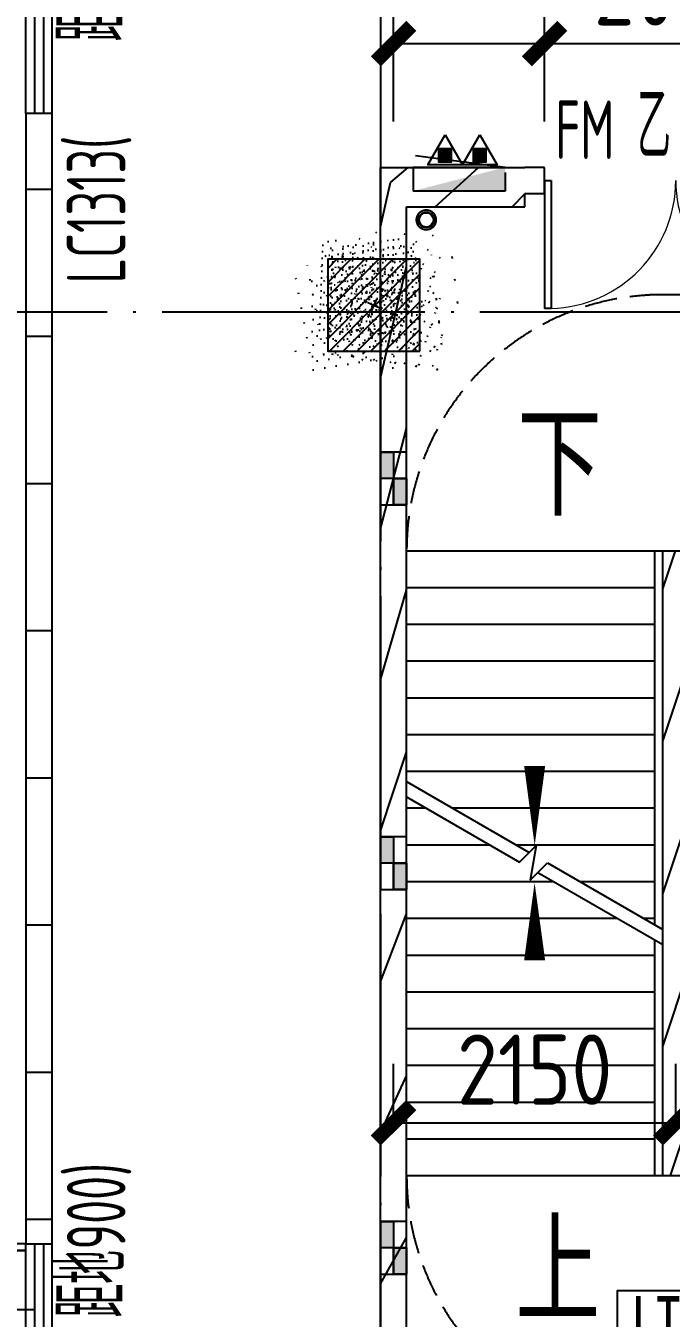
# Model space of a CAD drawing. Header units: inches. Extents: x 0 to 1813292486, y 0 to 3473589894.
# Drawn here: x 600419986 to 600424900, y 3473244952 to 3473254796 of the extents above; entities that cross this region are included whole.
import ezdxf
from ezdxf.enums import TextEntityAlignment as Align
from ezdxf.xclip import XClip

# ---------------------------------------------------------------- set-up
doc = ezdxf.new("R2010")
doc.units = ezdxf.units.IN
doc.header["$LTSCALE"] = 1000
doc.header["$MEASUREMENT"] = 0
doc.header["$XCLIPFRAME"] = 2
doc.linetypes.add('AX-MALL-GIRD-200$0$DOTE', pattern=[2.4200000000000004, 2, -0.2, 0.02, -0.2])
doc.linetypes.add('AX-MALL-WALL-P02-QT$0$DASH', pattern=[0.35, 0.25, -0.1])
for name, color, linetype in [('A-Anno-Note', 241, 'Continuous'), ('AX-MALL-DIM-P02$0$A-Anno-Dims', 3, 'Continuous'), ('AX-MALL-DIM-P02$0$A-Detl-Thin', 131, 'Continuous'), ('AX-MALL-DIM-P02$0$DIM_LEAD', 3, 'Continuous'), ('AX-MALL-GIRD-200$0$A-Grid', 222, 'AX-MALL-GIRD-200$0$DOTE'), ('AX-MALL-P02-200$0$A-Anno-Note', 241, 'Continuous'), ('AX-MALL-WALL-P02$0$A-Anno-Note', 241, 'Continuous'), ('AX-MALL-WALL-P02-QT$0$A-Anno-Dims', 3, 'Continuous'), ('AX-MALL-WALL-P02-QT$0$A-Anno-Note', 241, 'Continuous'), ('AX-MALL-WALL-P02-QT$0$A-Detl-Fine', 152, 'Continuous'), ('AX-MALL-WALL-P02-QT$0$A-Detl-Patt', 8, 'Continuous'), ('AX-MALL-WALL-P02-QT$0$A-Detl-Thin', 131, 'Continuous'), ('AX-MALL-WALL-P02-QT$0$A-Strs', 151, 'Continuous'), ('AX-MALL-WALL-P02-QT$0$A-Wall', 2, 'Continuous'), ('AX-MALL-WALL-P02-QT$0$A-Wall-Patt', 13, 'Continuous'), ('AX-MALL-WALL-P02-QT$0$A-Wind', 4, 'Continuous'), ('AX-MALL-WORD-P02$0$A-Anno-Note', 241, 'Continuous'), ('AX-MALL-WORD-P02$0$A-Wind-Iden', 11, 'Continuous'), ('AX-MALL-ZTKD-P02$0$A-Anno-Note', 241, 'Continuous'), ('PX-MALL-P02-LG$0$P-Exsh', 31, 'Continuous'), ('PX-MALL-P02-LG$0$P-Hydt-Boxx', 221, 'Continuous'), ('PX-MALL-P02-LG$0$P-Hydt-Pipe', 221, 'Continuous'), ('PX-MALL-P02-LG$0$P-Pipe-Risr', 7, 'Continuous'), ('PX-MALL-P02-LG$0$P-Pipe-Risr-Arch', 6, 'Continuous'), ('PX-MALL-P02-LG$0$P-Pipe-Risr-W100', 6, 'Continuous'), ('PX-MALL-P02-LG$0$P-Pipe-Risr-W50', 6, 'Continuous'), ('SX-MALL-LT-TZ-2F(T)$0$SX-S1-TZ-(2F~3F)$0$TZ', 255, 'Continuous'), ('SX-MALL-LT-TZ-2F(T)$0$SX-S1-TZ-（-2F~-1F）$0$S-PATT-SOLD', 251, 'Continuous'), ('SX-MALL-TZ-2F~3F$0$S-DIMS', 81, 'Continuous'), ('SX-MALL-WALL-L-1F~2F$0$S-COLU', 30, 'Continuous'), ('SX-MALL-WALL-L-1F~2F$0$S-PATT-WALL', 83, 'Continuous'), ('SX-MALL-WALL-L-1F~2F$0$单形心', 4, 'Continuous')]:
    doc.layers.add(name, color=color, linetype=linetype)
doc.styles.add('AX-MALL-DIM-P02$0$_TCH_DIM_T3', font='gbenor.shx')
doc.styles.add('AX-MALL-WALL-P02-QT$0$_TCH_DIM', font='gbenor.shx')
doc.styles.add('AX-MALL-WORD-P02$0$_TCH_WINDOW', font='gbenor.shx', dxfattribs={"bigfont": 'gbcbig.shx'})
doc.styles.add('AX-MALL-WORD-P02$0$宋体', font='', dxfattribs={"width": 0.7, "height": 5})
doc.styles.add('PX-MALL-P02-LG$0$jzfz', font='gbenor.shx', dxfattribs={"bigfont": 'gbcbig.shx'})
doc.styles.get('AX-MALL-WORD-P02$0$宋体').set_extended_font_data('SimSun')
doc.dimstyles.new('AX-MALL-DIM-P02$0$_TCH_ARCH&&180', dxfattribs={"dimtxt": 535.5, "dimasz": 270, "dimexe": 450, "dimexo": 450, "dimgap": 137.25, "dimtad": 1, "dimdec": 0, "dimzin": 0, "dimdsep": 46, "dimtxsty": 'AX-MALL-DIM-P02$0$_TCH_DIM_T3', "dimblk": 'AX-MALL-DIM-P02$0$_ArchTick', "dimcen": 0.09, "dimclrt": 7, "dimazin": 2, "dimtfac": 1, "dimtdec": 0, "dimtix": 1, "dimtmove": 2, "dimatfit": 3, "dimfxl": 500, "dimtolj": 1, "dimtzin": 0, "dimarcsym": 0})
pattern_1 = [(45, (0, 359.0227), (-353.55353201463, 353.55353201463), [])]

# ---------------------------------------------------------------- blocks, each defined once
blk = doc.blocks.new('AX-MALL-WORD-P02')
at = {"layer": 'AX-MALL-WORD-P02$0$A-Anno-Note', "color": 3}
blk.add_lwpolyline([(600248898.0374495, 3473156669.24496), (600249893.1935995, 3473156298.520098), (600250067.7400138, 3473156767.064171), (600249072.5838643, 3473157137.789033)], close=True, dxfattribs=at)
at = {"layer": 'AX-MALL-WORD-P02$0$A-Anno-Note', "color": 3, "style": 'AX-MALL-WORD-P02$0$宋体', "width": 0.7}
blk.add_text('LT24', height=396.5189873417721, rotation=339.5681615271141, dxfattribs=at).set_placement((600249020.3256471, 3473156692.486404))
at = {"layer": 'AX-MALL-WORD-P02$0$A-Wind-Iden', "style": 'AX-MALL-WORD-P02$0$_TCH_WINDOW', "width": 0.7}
for s, height, rotation, p in [('距地', 506.3829787234042, 69.56816125516764, (600248886.6698848, 3473167365.921729)), ('LC1313(', 446.25, 69.56816125516764, (600248242.7681551, 3473165637.462643)), ('FM', 446.25, 339.5681612585309, (600251640.0611105, 3473165381.971509)), ('乙', 506.3829787234042, 339.5681612585309, (600252225.50693, 3473165163.875762)), ('900)', 446.25, 69.56816125516764, (600245673.2279109, 3473158739.911363)), ('距地', 506.3829787234042, 69.56816125516764, (600245493.0737268, 3473158256.314065))]:
    blk.add_text(s, height=height, rotation=rotation, dxfattribs=at).set_placement(p)
blk = doc.blocks.new('AX-MALL-GIRD-200')
at = {"layer": 'AX-MALL-GIRD-200$0$A-Grid'}
for p, q in [((600267815.3798003, 3473212616.376537), (600229085.8408508, 3473108652.649456)), ((600232554.5538701, 3473171250.033786), (600590450.5579685, 3473037923.270504))]:
    blk.add_line(p, q, dxfattribs=at)
blk = doc.blocks.new('SX-MALL-WALL-L-1F~2F$0$BANWANG_XINGXIN')
at = {"color": 0}
for points in [[(0.7071067811865476, 0.7071067811865475), (-0.7071067811865477, -0.7071067811865475)], [(-0.7071067811865475, 0.7071067811865476), (0.7071067811865474, -0.7071067811865477)]]:
    blk.add_lwpolyline(points, dxfattribs=at)
blk = doc.blocks.new('SX-MALL-WALL-L-1F~2F')
at = {"layer": 'SX-MALL-WALL-L-1F~2F$0$S-PATT-WALL'}
h = blk.add_hatch(dxfattribs=at)
h.set_pattern_fill('钢筋混凝土', color=256, scale=15, pattern_type=2)
h.set_pattern_definition([(24.56816131876918, (600325680.1677699, 3473114788.446432), (-31.18316060756021, 68.21004687377882), []), (29.56816131876925, (600325680.1677699, 3473114788.446432), (97.53445422577846, -46.37920049590846), [11.25, -123.75]), (334.5681613187692, (600325680.1677699, 3473114788.446432), (19.88439775835759, 112.9961142864107), [9, -99]), (80.01956131876923, (600325688.2956411, 3473114784.581499), (117.4189029535321, 66.61682170576017), [9.5610285, -105.1713168]), (25.75236131876919, (600325690.6405549, 3473114816.559076), (141.3476152674957, -79.15081590010527), [16.87499999999951, -185.624999999996]), (76.20376131876925, (600325702.4195186, 3473114809.963167), (182.3878362713222, 87.98253900728311), [14.3415432, -157.75695]), (330.7523613187692, (600325690.6405549, 3473114816.559076), (182.387767611897, 87.98268144025062), [13.49999999999975, -148.499999999996]), (0.5681613187692669, (600325702.0786809, 3473114804.294522), (62.82047321120105, -87.84980446922418), [11.25, -123.75]), (305.5681613187692, (600325702.0786809, 3473114804.294522), (72.17288940056439, 89.18848105901375), [9, -99]), (51.01956131876926, (600325707.3137156, 3473114796.973702), (134.9933625470349, 1.33857134020591), [9.5610285, -105.1713168]), (17.06816131876921, (600325680.1677699, 3473114788.446432), (19.14085714793764, 46.15589493924091), [0.75, -97.8, 0.75, -100.5, 0.75, -99.375]), (347.0681613187692, (600325680.1677699, 3473114788.446432), (57.63084699394109, 41.66442757030211), [0.75, -57.3, 0.75, -95.55, 0.75, -37.875]), (307.0681613187692, (600325648.8221714, 3473114800.123587), (73.85474001336534, -31.12342331039777), [0.75, -37.5, 0.75, -117, 0.75, -155.25]), (297.0681613187692, (600325634.7658492, 3473114805.359979), (87.2164167648191, -16.46683781742514), [0.75, -48.75, 0.75, -77.69999999999999, 0.75, -110.25])])
h.paths.add_polyline_path([(600250162.486529, 3473164370.421558), (600250406.8515111, 3473165026.383261), (600249750.8898083, 3473165270.748242), (600249506.5248262, 3473164614.78654)])
at = {"layer": 'SX-MALL-WALL-L-1F~2F$0$S-COLU'}
blk.add_lwpolyline([(600250162.486529, 3473164370.421558), (600250406.8515111, 3473165026.383261), (600249750.8898083, 3473165270.748242), (600249506.5248262, 3473164614.78654)], close=True, dxfattribs=at)
at = {"layer": 'SX-MALL-WALL-L-1F~2F$0$单形心', "xscale": 50, "yscale": 50, "zscale": 50}
blk.add_blockref('SX-MALL-WALL-L-1F~2F$0$BANWANG_XINGXIN', (600249956.6881686, 3473164820.5849), dxfattribs=at)
blk = doc.blocks.new('SX-MALL-WALL-L-2F~3F')
ref = blk.add_blockref('SX-MALL-WALL-L-1F~2F', (0, 0))
XClip(ref).set_block_clipping_path([(600349769.7341375, 3473074679.418533), (600357001.7302529, 3473071985.287766), (600356499.8725733, 3473070638.124951), (600359302.5086629, 3473069594.060767), (600362345.1765132, 3473077761.653201), (600381551.4312518, 3473070606.759726), (600391553.7259278, 3473066880.611454), (600387749.827644, 3473056669.608357), (600391632.1759799, 3473055223.319679), (600395635.5522461, 3473065969.791956), (600406982.2408491, 3473061742.817497), (600403058.8006672, 3473051210.921831), (600412723.2437257, 3473047610.6332), (600445093.3740637, 3473134503.466942), (600393055.2444371, 3473153889.197227), (600387463.4997383, 3473138878.984498), (600380158.3525343, 3473141600.366193), (600382830.751978, 3473148774.027779), (600388210.8522022, 3473146769.782572), (600390696.2253517, 3473153441.399696), (600277474.697425, 3473195619.741203), (600273446.9822528, 3473184807.934726), (600257129.111771, 3473190886.82031), (600241575.9633431, 3473149136.690594), (600258197.8999482, 3473142944.531458), (600255239.7303221, 3473135003.762026), (600263182.3271956, 3473132044.911624), (600260741.6763649, 3473125493.34496), (600269350.4970673, 3473122286.306632), (600271511.1407766, 3473128086.235537), (600286270.1853781, 3473122588.058336), (600284109.5416689, 3473116788.129431), (600282580.7823727, 3473112684.400902), (600291840.7574171, 3473109234.788475), (600290827.7957876, 3473106515.642598), (600293360.405141, 3473105572.171298), (600294731.2544166, 3473109252.0137), (600323175.4764534, 3473098655.706329), (600321336.3302773, 3473093718.790065), (600344750.773286, 3473084996.222976), (600341987.4689643, 3473077578.540671), (600344583.6790427, 3473076611.376234), (600346015.5062013, 3473080454.904757), (600351201.5612961, 3473078522.947055)])
blk = doc.blocks.new('SX-MALL-WALL-2F~3F')
blk.add_blockref('SX-MALL-WALL-L-2F~3F', (0, 0))
blk = doc.blocks.new('SX-MALL-LT-TZ-2F(T)$0$SX-S1-TZ-（-2F~-1F）$0$55')
at = {"layer": 'SX-MALL-LT-TZ-2F(T)$0$SX-S1-TZ-（-2F~-1F）$0$S-PATT-SOLD'}
h = blk.add_hatch(color=251, dxfattribs=at)
h.dxf.hatch_style = 1
h.paths.add_polyline_path([(-77686.27864599228, -69171.32194757462), (-77486.27864456177, -69171.3219474554), (-77486.27864456177, -69271.32194751501), (-77686.27864551544, -69271.32194757462)])
h = blk.add_hatch(color=251, dxfattribs=at)
h.dxf.hatch_style = 1
h.paths.add_polyline_path([(-77886.27864646912, -69271.32194751501), (-77686.2786450386, -69271.32194751501), (-77686.27864456177, -69371.3219473958), (-77886.27864551544, -69371.3219473958)])
for p, q in [((-77686.2786450386, -69171.32194757462), (-77686.27864456177, -69371.3219474554)), ((-77886.27864551544, -69271.32194751501), (-77486.27864456177, -69271.32194751501))]:
    blk.add_line(p, q)
for points in [[(-77886.27864408493, -69371.32194751501), (-77486.27864408493, -69371.3219474554), (-77486.27864408493, -69171.3219474554), (-77886.27864456177, -69171.32194757462)], [(-77686.27864599228, -69171.32194757462), (-77486.27864456177, -69171.3219474554), (-77486.27864456177, -69271.32194751501), (-77686.27864551544, -69271.32194757462)], [(-77886.27864646912, -69271.32194751501), (-77686.2786450386, -69271.32194751501), (-77686.27864456177, -69371.3219473958), (-77886.27864551544, -69371.3219473958)]]:
    blk.add_lwpolyline(points, close=True)
blk = doc.blocks.new('SX-MALL-LT-TZ-2F(T)')
at = {"layer": 'SX-MALL-LT-TZ-2F(T)$0$SX-S1-TZ-(2F~3F)$0$TZ', "rotation": 249.5681613253223}
for p in [(600287430.0600424, 3473066550.249521), (600286407.2149519, 3473063804.582234), (600285384.3729523, 3473061058.913965)]:
    blk.add_blockref('SX-MALL-LT-TZ-2F(T)$0$SX-S1-TZ-（-2F~-1F）$0$55', p, dxfattribs=at)
blk = doc.blocks.new('SX-MALL-TZ-2F~3F')
at = {"layer": 'SX-MALL-TZ-2F~3F$0$S-DIMS', "rotation": 1.387142046460944e-06}
blk.add_blockref('SX-MALL-LT-TZ-2F(T)', (84.08594870567322, -14.53440642356873), dxfattribs=at)
blk = doc.blocks.new('AX-MALL-WALL-P02-QT$0$xf')
at = {"layer": 'AX-MALL-WALL-P02-QT$0$A-Detl-Thin'}
h = blk.add_hatch(color=6, dxfattribs=at)
h.dxf.hatch_style = 1
h.paths.add_polyline_path([(97742.53430771828, -73448.92074108124), (97915.73938786983, -73348.92074203491), (97742.53430759907, -73248.92074108124)])
at = {"layer": 'AX-MALL-WALL-P02-QT$0$A-Detl-Thin', "color": 6}
blk.add_lwpolyline([(97742.53430771828, -73448.92074108124), (97915.73938786983, -73348.92074203491), (97742.53430759907, -73248.92074108124), (97742.53430712223, -73448.92074155807)], dxfattribs=at)
blk = doc.blocks.new('AX-MALL-WALL-P02-QT$0$xfcyc')
at = {"layer": 'AX-MALL-WALL-P02-QT$0$A-Detl-Patt'}
blk.add_lwpolyline([(140477.1649265289, -46253.47522211075, 0.1316520738759052), (140309.6967332363, -45628.47333669662), (139227.1639059782, -46253.47155284882)], format="xyb", dxfattribs=at)
at = {"layer": 'AX-MALL-WALL-P02-QT$0$A-Detl-Thin'}
for points in [[(139177.1660671234, -47253.47244501114), (139227.1660672426, -47253.47244548798), (139227.166067481, -46253.47244501114), (139177.1660676003, -46253.47244596481)], [(139227.1660670042, -47253.47244548798), (140477.1660667658, -47253.47244501114), (140477.1660666466, -46253.47522306442), (139227.1660671234, -46253.47522354126)], [(140477.166066885, -47253.47244548798), (140527.1660665274, -47253.47244501114), (140527.1660662889, -46253.47244596481), (140477.166066885, -46253.47244596481)]]:
    blk.add_lwpolyline(points, close=True, dxfattribs=at)
at = {"layer": 'AX-MALL-WALL-P02-QT$0$A-Detl-Fine', "xscale": 2, "yscale": 2, "zscale": 2, "rotation": 269.9999994436274}
blk.add_blockref('AX-MALL-WALL-P02-QT$0$xf', (286582.3976411819, 149174.1344265938), dxfattribs=at)
blk = doc.blocks.new('AX-MALL-WALL-P02-QT$0$$WINLIB2D$00000001')
at = {"color": 0}
for points in [[(-0.4999999999999964, 0.5000000000000142), (-0.4999999999999964, -0.4999999999999858)], [(-0.4999999999999964, 0.5000000000000142), (0.5000000000000036, 0.5000000000000142)], [(0.5000000000000036, -0.4999999999999858), (0.5000000000000036, 0.5000000000000142)], [(0.5000000000000036, 0.1666666666666714), (-0.4999999999999964, 0.1666666666666714)], [(0.5000000000000036, -0.1666666666666572), (-0.4999999999999964, -0.1666666666666572)], [(-0.4999999999999964, -0.4999999999999858), (0.5000000000000036, -0.4999999999999858)]]:
    blk.add_lwpolyline(points, dxfattribs=at)
blk = doc.blocks.new('AX-MALL-WALL-P02-QT$0$$DorLib2D$00000002')
for p, q in [((-0.5, -5.684341886080802e-17), (-0.5000000000000007, 0.4875)), ((-0.4750000000000007, 0.4875), (-0.5000000000000007, 0.4875)), ((-0.475, -2.842170943040401e-17), (-0.4750000000000007, 0.4875)), ((0.475, -2.842170943040401e-17), (0.4750000000000007, 0.4875)), ((0.4750000000000007, 0.4875), (0.5000000000000007, 0.4875)), ((0.5, -5.684341886080802e-17), (0.5000000000000007, 0.4875)), ((-0.5, -5.684341886080802e-17), (-0.475, -2.842170943040401e-17)), ((0.5, -5.684341886080802e-17), (0.475, -2.842170943040401e-17))]:
    blk.add_line(p, q)
at = {"lineweight": 13}
for centre, start, end in [((-0.4875, -4.263256414560601e-17), 0, 88.53071641864632), ((0.4875, -4.263256414560601e-17), 91.4692835813537, 180)]:
    blk.add_arc(centre, 0.4875, start, end, dxfattribs=at)
blk = doc.blocks.new('AX-MALL-WALL-P02-QT')
at = {"layer": 'AX-MALL-WALL-P02-QT$0$A-Wall-Patt'}
h = blk.add_hatch(dxfattribs=at)
h.set_pattern_fill('普通砖', color=256, scale=200, style=0)
h.set_pattern_definition(pattern_1)
h.paths.add_polyline_path([(600245164.808463, 3473158975.68209), (600248170.4977437, 3473167044.011034), (600247983.0801144, 3473167113.8296), (600244977.3908335, 3473159045.500656)])
h = blk.add_hatch(dxfattribs=at)
h.set_pattern_fill('普通砖', color=256, scale=200, style=0)
h.set_pattern_definition(pattern_1)
h.paths.add_polyline_path([(600246669.706033, 3473155853.938458), (600246926.9422286, 3473155971.537521), (600250452.7798294, 3473165436.127804), (600250370.0900496, 3473165787.072814)])
h = blk.add_hatch(dxfattribs=at)
h.set_pattern_fill('普通砖', color=256, scale=200, style=0)
h.set_pattern_definition(pattern_1)
h.paths.add_polyline_path([(600250370.0900496, 3473165787.072814), (600250452.7798294, 3473165436.127804), (600251296.159161, 3473165121.944256), (600251400.8870105, 3473165403.0707)])
h = blk.add_hatch(dxfattribs=at)
h.set_pattern_fill('普通砖', color=256, scale=200, style=0)
h.set_pattern_definition(pattern_1)
h.paths.add_polyline_path([(600251331.0684443, 3473165215.65307), (600251471.631683, 3473165163.289139), (600251541.4502493, 3473165350.706769), (600251400.8870106, 3473165403.0707)])
h = blk.add_hatch(dxfattribs=at)
h.set_pattern_fill('普通砖', color=256, scale=200, style=0)
h.set_pattern_definition(pattern_1)
h.paths.add_polyline_path([(600249891.2142483, 3473157769.867689), (600251552.8961338, 3473162230.407265), (600251365.4785045, 3473162300.225831), (600249703.796619, 3473157839.686255)])
at = {"layer": 'AX-MALL-WALL-P02-QT$0$A-Anno-Dims'}
for points in [[(600250500.6906376, 3473162771.783722, 0, 0, 0), (600249669.849666, 3473160541.513945, 0, 160, 0), (600249879.3053731, 3473161103.76683, 0, 0, 0)], [(600248741.2626977, 3473158048.859488, 0, 0, 0), (600249572.1036693, 3473160279.129265, 0, 160, 0), (600249362.6479622, 3473159716.87638, 0, 0, 0)]]:
    blk.add_lwpolyline(points, format="xyseb", dxfattribs=at)
at = {"layer": 'AX-MALL-WALL-P02-QT$0$A-Strs'}
for p, q in [((600248923.9807411, 3473161332.292327), (600249538.156701, 3473162980.956907)), ((600249538.156701, 3473162980.956907), (600251309.2532889, 3473162321.171429)), ((600249440.4107043, 3473162718.572227), (600251211.5072922, 3473162058.786749)), ((600249342.6647077, 3473162456.187547), (600251113.7612956, 3473161796.40207)), ((600250314.150006, 3473159649.963758), (600251309.253289, 3473162321.17143)), ((600250358.2823637, 3473159596.556502), (600251365.4785774, 3473162300.225859)), ((600250358.2823637, 3473159596.556502), (600251365.4785774, 3473162300.225859)), ((600251309.2532889, 3473162321.171429), (600251365.4785774, 3473162300.225859)), ((600251309.253289, 3473162321.17143), (600251365.4785774, 3473162300.225859)), ((600249244.918711, 3473162193.802868), (600251016.015299, 3473161534.01739)), ((600249147.1727144, 3473161931.418188), (600250918.2693022, 3473161271.63271)), ((600249049.4267176, 3473161669.033508), (600250820.5233055, 3473161009.248031)), ((600248951.680721, 3473161406.648829), (600250722.777309, 3473160746.863351)), ((600248923.9807411, 3473161332.292327), (600249610.8280791, 3473160501.096495)), ((600247876.4747578, 3473158520.417352), (600248883.6709715, 3473161224.086709)), ((600248883.6709714, 3473161224.086709), (600249516.6730958, 3473160458.052252)), ((600248853.9347243, 3473161144.264149), (600248992.1914536, 3473161092.759459)), ((600249179.6090823, 3473161022.940889), (600250625.0313123, 3473160484.478672)), ((600248756.1887277, 3473160881.879469), (600249348.9090534, 3473160661.073746)), ((600248658.442731, 3473160619.49479), (600249705.6266531, 3473160229.388034)), ((600249516.6730958, 3473160458.052252), (600249678.95067, 3473160532.239673)), ((600249536.3266823, 3473160591.255177), (600250527.2853156, 3473160222.093992)), ((600249678.95067, 3473160532.239673), (600249542.7125705, 3473160300.322828)), ((600248560.6967344, 3473160357.11011), (600250062.3442526, 3473159797.702322)), ((600249542.7125705, 3473160300.322828), (600249712.5681473, 3473160377.974637)), ((600249618.413164, 3473160334.930393), (600250317.972594, 3473159488.350883)), ((600249712.5681473, 3473160377.974637), (600250358.2823638, 3473159596.556502)), ((600249893.0442821, 3473160159.569465), (600250429.5393189, 3473159959.709312)), ((600248462.9507377, 3473160094.72543), (600250234.0473257, 3473159434.939953)), ((600248365.2047411, 3473159832.340751), (600250136.301329, 3473159172.555273)), ((600250249.7618814, 3473159727.883753), (600250331.7933223, 3473159697.324633)), ((600248267.4587444, 3473159569.956071), (600250038.5553323, 3473158910.170593)), ((600249647.5713458, 3473157860.631875), (600250273.8402364, 3473159541.75814)), ((600249703.7966342, 3473157839.686304), (600250317.972594, 3473159488.350883)), ((600249703.7966342, 3473157839.686304), (600250317.972594, 3473159488.350883)), ((600248169.7127478, 3473159307.571391), (600249940.8093356, 3473158647.785914)), ((600248071.9667511, 3473159045.186712), (600249843.0633391, 3473158385.401234)), ((600247974.2207545, 3473158782.802032), (600249745.3173424, 3473158123.016554)), ((600247876.4747578, 3473158520.417352), (600249647.5713457, 3473157860.631875)), ((600249647.5713457, 3473157860.631875), (600249703.7966342, 3473157839.686304)), ((600249647.5713458, 3473157860.631875), (600249703.7966342, 3473157839.686304))]:
    blk.add_line(p, q, dxfattribs=at)
at = {"layer": 'AX-MALL-WALL-P02-QT$0$A-Strs', "linetype": 'AX-MALL-WALL-P02-QT$0$DASH'}
for points in [[(600253380.2179947, 3473161549.676264, 0.4142135621634755), (600252233.6271377, 3473164057.729157), (600252046.2095089, 3473164127.547723, 0.4142135621629859), (600249538.1566138, 3473162980.95687, 0.4142135621629859)], [(600251718.5361152, 3473157089.136692, -0.4142135621634755), (600249210.4832196, 3473155942.545837), (600249023.0655909, 3473156012.364404, -0.4142135621629859), (600247876.4747329, 3473158520.417296, -0.4142135621629859)]]:
    blk.add_lwpolyline(points, format="xyb", dxfattribs=at)
at = {"layer": 'AX-MALL-WALL-P02-QT$0$A-Wall'}
for p, q in [((600247983.0801144, 3473167113.8296), (600244977.3908335, 3473159045.500656)), ((600248170.4977437, 3473167044.011034), (600247983.0801144, 3473167113.8296)), ((600245164.808463, 3473158975.68209), (600248170.4977437, 3473167044.011034)), ((600246669.706033, 3473155853.938458), (600250370.0900496, 3473165787.072814)), ((600250370.0900496, 3473165787.072814), (600251400.8870105, 3473165403.0707)), ((600246926.9422286, 3473155971.537521), (600250452.7798294, 3473165436.127804)), ((600250452.7798294, 3473165436.127804), (600251296.159161, 3473165121.944256)), ((600251541.4502493, 3473165350.706769), (600251400.8870106, 3473165403.0707)), ((600251471.631683, 3473165163.289139), (600251541.4502493, 3473165350.706769)), ((600251296.159161, 3473165121.944256), (600251331.0684443, 3473165215.65307)), ((600251331.0684443, 3473165215.65307), (600251471.631683, 3473165163.289139)), ((600249703.796619, 3473157839.686255), (600251365.4785045, 3473162300.225831)), ((600251365.4785045, 3473162300.225831), (600251552.8961338, 3473162230.407265)), ((600244977.3908335, 3473159045.500656), (600245164.808463, 3473158975.68209)), ((600249703.796619, 3473157839.686255), (600249891.2142483, 3473157769.867689))]:
    blk.add_line(p, q, dxfattribs=at)
at = {"layer": 'AX-MALL-WALL-P02-QT$0$A-Detl-Fine', "rotation": 69.56816140575324}
blk.add_blockref('AX-MALL-WALL-P02-QT$0$xfcyc', (600151639.6957698, 3473043855.007378), dxfattribs=at)
at = {"layer": 'AX-MALL-WALL-P02-QT$0$A-Detl-Patt'}
blk.add_blockref('SX-MALL-TZ-2F~3F', (0, 0), dxfattribs=at)
at = {"layer": 'AX-MALL-WALL-P02-QT$0$A-Detl-Thin'}
blk.add_blockref('SX-MALL-WALL-2F~3F', (0, 0), dxfattribs=at)
at = {"layer": 'AX-MALL-WALL-P02-QT$0$A-Wind'}
blk.add_blockref('AX-MALL-GIRD-200', (0, 0), dxfattribs=at)
at = {"layer": 'AX-MALL-WALL-P02-QT$0$A-Wind', "zscale": 200}
for name, p, xscale, yscale, rotation in [('AX-MALL-WALL-P02-QT$0$$WINLIB2D$00000001', (600248303.6992697, 3473167688.027612), 1300, -200, 69.56816130921632), ('AX-MALL-WALL-P02-QT$0$$DorLib2D$00000002', (600252443.6291128, 3473164907.905122), -2000, -2000, 339.5681613084488), ('AX-MALL-WALL-P02-QT$0$$WINLIB2D$00000001', (600244844.1893075, 3473158401.484077), 1300, -200, 69.56816130921632)]:
    blk.add_blockref(name, p, dxfattribs=dict(at, xscale=xscale, yscale=yscale, rotation=rotation))
at = {"layer": 'AX-MALL-WALL-P02-QT$0$A-Anno-Note', "style": 'AX-MALL-WALL-P02-QT$0$_TCH_DIM', "width": 0.7}
for s, p in [('下', (600250446.0160851, 3473163005.792119)), ('上', (600248290.2343347, 3473157256.245438))]:
    blk.add_text(s, height=675.177304964539, rotation=339.5681613092755, dxfattribs=at).set_placement(p)
blk = doc.blocks.new('AX-MALL-WALL-P02')
at = {"layer": 'AX-MALL-WALL-P02$0$A-Anno-Note'}
blk.add_blockref('AX-MALL-WORD-P02', (0, 0), dxfattribs=at)
blk.add_blockref('AX-MALL-WALL-P02-QT', (0, 0), dxfattribs=at)
blk = doc.blocks.new('PX-MALL-P02-LG$0$XHS1')
at = {"layer": 'PX-MALL-P02-LG$0$P-Hydt-Boxx', "ltscale": 0.7}
for p, q in [((350.0030006170273, 240), (-332.898939371109, 327.2950124740601)), ((350.0030006170273, 240), (-349.9969996213913, 240)), ((-349.9969997406006, 239.9999995231628), (-349.9969996213913, 60)), ((350.0030003786087, 200), (350.003000497818, 60)), ((350.0030006170273, 60), (-349.996999502182, 60))]:
    blk.add_line(p, q, dxfattribs=at)
blk.add_solid([(350.0030006170273, 240), (350.0030002593994, 60.00000047683716), (-349.9969996213913, 60)], dxfattribs=at)
blk = doc.blocks.new('PX-MALL-P02-LG$0$MHQ')
at = {"layer": 'PX-MALL-P02-LG$0$P-Exsh', "ltscale": 0.7}
h = blk.add_hatch(dxfattribs=at)
h.set_pattern_fill('ANSI31', color=256, scale=25, style=0)
h.set_pattern_definition([(45, (-160019.2306599375, -42228.3236173685), (-28.0633003783411, 28.0633003783411), [])])
h.paths.add_polyline_path([(-75.0000000015425, 185.1731819980414), (75, 185.1731819980414), (75, 35.17318199802685), (-75.0000000015425, 35.17318199802685)])
for points in [[(0, 346.4101615137042), (-200, -1.455191522836685e-11), (200, -1.455191522836685e-11)], [(0, 346.4101615137042), (-200, -1.455191522836685e-11), (200, -1.455191522836685e-11)], [(0, 346.4101615137042), (-200, -1.455191522836685e-11), (200, -1.455191522836685e-11)], [(-75.0000000015425, 185.1731819980414), (75, 185.1731819980414), (75, 35.17318199802685), (-75.0000000015425, 35.17318199802685)]]:
    blk.add_lwpolyline(points, close=True, dxfattribs=at)
blk = doc.blocks.new('PX-MALL-P02-LG$0$20200929200250')
at = {"layer": 'PX-MALL-P02-LG$0$P-Exsh', "ltscale": 0.7, "xscale": 0.6600000001490116, "yscale": 0.6600000001490116, "zscale": 0.6600000001490116}
for p in [(-132.0000001192093, 40), (131.9999997615814, 40)]:
    blk.add_blockref('PX-MALL-P02-LG$0$MHQ', p, dxfattribs=at)
blk = doc.blocks.new('PX-MALL-P02-LG$0$20211220143732')
at = {"layer": 'PX-MALL-P02-LG$0$P-Exsh'}
blk.add_blockref('PX-MALL-P02-LG$0$20200929200250', (-374.9999999407155, 219.6219584928522), dxfattribs=at)
at = {"layer": 'PX-MALL-P02-LG$0$P-Hydt-Boxx', "ltscale": 0.7, "xscale": -1}
blk.add_blockref('PX-MALL-P02-LG$0$XHS1', (-349.9969999989844, 0), dxfattribs=at)
blk = doc.blocks.new('PX-MALL-P02-LG$0$P-Risr')
at = {"layer": 'PX-MALL-P02-LG$0$P-Pipe-Risr-W50'}
h = blk.add_hatch(color=0, dxfattribs=at)
edge = h.paths.add_edge_path()
edge.add_ellipse((0, 0), major_axis=(47.05795628796547, 47.05795628796547), ratio=0.9999999999999695, start_angle=225.0000000000009, end_angle=405.0000000000009, ccw=False)
edge.add_ellipse((0, 0), major_axis=(47.05795628796764, 47.05795628796764), ratio=0.9999999999998785, start_angle=133.9675974886221, end_angle=225.0000000000035, ccw=False)
edge.add_line((-66.53919663240958, 1.199087783927098), (-54.4367953546693, 1.199087783927098))
edge.add_ellipse((0, 0), major_axis=(-38.50196423560672, 38.50196423560672), ratio=0.9999999999999859, start_angle=43.73814098242129, end_angle=134.9999999999996)
edge.add_ellipse((0, 0), major_axis=(38.50196423561096, 38.50196423561096), ratio=0.9999999999998216, start_angle=225.0000000000051, end_angle=405.0000000000051)
edge.add_ellipse((0, 0), major_axis=(38.50196423560679, 38.50196423560679), ratio=0.9999999999999831, start_angle=45.00000000000048, end_angle=133.7381409824204)
edge.add_line((-54.43679535467527, 1.199087783927098), (-66.53919663241555, 1.199087783927098))
edge.add_ellipse((0, 0), major_axis=(-47.05795628796762, 47.05795628796762), ratio=0.9999999999998742, start_angle=-45.00000000000358, end_angle=43.967597488629224, ccw=False)
at = {"layer": 'PX-MALL-P02-LG$0$P-Pipe-Risr-Arch', "ltscale": 0.7}
blk.add_circle((0, 0), 59.29000000000001, dxfattribs=at)
at = {"layer": 'PX-MALL-P02-LG$0$P-Pipe-Risr-W100', "color": 0, "const_width": 15}
blk.add_lwpolyline([(-75, 0, 1), (75, 0, 1)], format="xyb", close=True, dxfattribs=at)
at = {"layer": 'PX-MALL-P02-LG$0$P-Pipe-Risr-W50'}
blk.add_circle((0, 0), 54.45000000000001, dxfattribs=at)
at = {"layer": 'PX-MALL-P02-LG$0$P-Pipe-Risr', "style": 'PX-MALL-P02-LG$0$jzfz', "width": 0.6, "flags": 1}
for tag, p in [('SYS-MARK', (0.3310501334344735, -45.65933377496549)), ('RANGE', (0.3337570973526454, -45.67887874227017))]:
    blk.add_attdef(tag, text='', height=0.015625, dxfattribs=at).set_placement(p, align=Align.MIDDLE)
blk = doc.blocks.new('PX-MALL-P02-LG')
at = {"layer": 'PX-MALL-P02-LG$0$P-Exsh', "xscale": -1, "rotation": 339.5681608051513}
blk.add_blockref('PX-MALL-P02-LG$0$20211220143732', (600250520.0708383, 3473165475.086937, 3000), dxfattribs=at)
at = {"layer": 'PX-MALL-P02-LG$0$P-Hydt-Pipe', "color": 221, "rotation": 339.5681613098035}
blk.add_blockref('PX-MALL-P02-LG$0$P-Risr', (600250557.9247997, 3473165290.24355, 3000), dxfattribs=at)
blk = doc.blocks.new('AX-MALL-ZTKD-P02')
at = {"layer": 'AX-MALL-ZTKD-P02$0$A-Anno-Note'}
blk.add_blockref('AX-MALL-GIRD-200', (0, 0), dxfattribs=at)
blk = doc.blocks.new('AX-MALL-DIM-P02$0$_ArchTick')
at = {"color": 0, "linetype": 'ByBlock', "const_width": 0.4}
blk.add_lwpolyline([(-0.5, -0.5), (0.5, 0.5)], dxfattribs=at)
blk = doc.blocks.new('*D480')
at = {"layer": 'AX-MALL-DIM-P02$0$A-Anno-Dims', "color": 0, "lineweight": -2, "transparency": 16777216}
for p, q in [((600246624.8510823, 3473167619.80978), (600245371.5320113, 3473168086.707919)), ((600242787.5323426, 3473159861.287216), (600245793.2216762, 3473167929.616142)), ((600243619.1617485, 3473159551.480854), (600242365.8426776, 3473160018.378993))]:
    blk.add_line(p, q, dxfattribs=at)
at = {"layer": 'AX-MALL-DIM-P02$0$A-Anno-Dims', "color": 0, "lineweight": -2, "transparency": 16777216, "xscale": 270, "yscale": 270, "zscale": 270}
for p, rotation in [((600245793.2216762, 3473167929.616142), 69.56816093844104), ((600242787.5323426, 3473159861.287216), 249.568160938441)]:
    blk.add_blockref('AX-MALL-DIM-P02$0$_ArchTick', p, dxfattribs=dict(at, rotation=rotation))
at = {"layer": 'AX-MALL-DIM-P02$0$A-Anno-Dims', "color": 7, "transparency": 16777216, "insert": (600243910.856311, 3473164036.834279), "char_height": 535.5, "attachment_point": 5, "rotation": 69.56816093844103, "style": 'AX-MALL-DIM-P02$0$_TCH_DIM_T3'}
blk.add_mtext('\\A1;8610', dxfattribs=at)
blk = doc.blocks.new('*D501')
at = {"layer": 'AX-MALL-DIM-P02$0$A-Anno-Dims', "color": 0, "lineweight": -2, "transparency": 16777216}
for p, q in [((600250585.9813554, 3473166080.144382), (600250950.2156432, 3473167057.877532)), ((600250793.123869, 3473166636.187866), (600251870.7752538, 3473166234.731103)), ((600251663.6327403, 3473165678.68762), (600252027.867028, 3473166656.42077))]:
    blk.add_line(p, q, dxfattribs=at)
at = {"layer": 'AX-MALL-DIM-P02$0$A-Anno-Dims', "color": 0, "lineweight": -2, "transparency": 16777216, "xscale": 270, "yscale": 270, "zscale": 270}
for p, rotation in [((600250793.123869, 3473166636.187866), 159.5681613137453), ((600251870.7752538, 3473166234.731103), 339.5681613137453)]:
    blk.add_blockref('AX-MALL-DIM-P02$0$_ArchTick', p, dxfattribs=dict(at, rotation=rotation))
at = {"layer": 'AX-MALL-DIM-P02$0$A-Anno-Dims', "color": 7, "transparency": 16777216, "insert": (600250332.5261095, 3473167561.09743), "char_height": 535.5, "attachment_point": 5, "rotation": 339.56816131374524, "style": 'AX-MALL-DIM-P02$0$_TCH_DIM_T3'}
blk.add_mtext('\\A1;1150', dxfattribs=at)
blk = doc.blocks.new('*D502')
at = {"layer": 'AX-MALL-DIM-P02$0$A-Anno-Dims', "color": 0, "lineweight": -2, "transparency": 16777216}
for p, q in [((600251663.6327401, 3473165678.687621), (600252027.8670279, 3473166656.42077)), ((600251870.7752537, 3473166234.731103), (600253744.9515475, 3473165536.54544)), ((600253537.809034, 3473164980.501956), (600253902.0433217, 3473165958.235106))]:
    blk.add_line(p, q, dxfattribs=at)
at = {"layer": 'AX-MALL-DIM-P02$0$A-Anno-Dims', "color": 0, "lineweight": -2, "transparency": 16777216, "xscale": 270, "yscale": 270, "zscale": 270}
for p, rotation in [((600251870.7752537, 3473166234.731103), 159.5681613032615), ((600253744.9515475, 3473165536.54544), 339.5681613032615)]:
    blk.add_blockref('AX-MALL-DIM-P02$0$_ArchTick', p, dxfattribs=dict(at, rotation=rotation))
at = {"layer": 'AX-MALL-DIM-P02$0$A-Anno-Dims', "color": 7, "transparency": 16777216, "insert": (600252949.2459973, 3473166265.158971), "char_height": 535.5, "attachment_point": 5, "rotation": 339.5681613032615, "style": 'AX-MALL-DIM-P02$0$_TCH_DIM_T3'}
blk.add_mtext('\\A1;2000', dxfattribs=at)
blk = doc.blocks.new('*D508')
at = {"layer": 'AX-MALL-DIM-P02$0$A-Anno-Dims', "color": 0, "lineweight": -2, "transparency": 16777216}
for p, q in [((600247939.8576896, 3473158977.016228), (600248080.1194494, 3473159353.528206)), ((600247923.0276749, 3473158931.83854), (600249937.7671933, 3473158181.28895)), ((600249954.597208, 3473158226.466639), (600250094.8589678, 3473158602.978616))]:
    blk.add_line(p, q, dxfattribs=at)
at = {"layer": 'AX-MALL-DIM-P02$0$A-Anno-Dims', "color": 0, "lineweight": -2, "transparency": 16777216, "xscale": 270, "yscale": 270, "zscale": 270}
for p, rotation in [((600247923.0276749, 3473158931.83854), 159.5681612977849), ((600249937.7671933, 3473158181.28895), 339.5681612977849)]:
    blk.add_blockref('AX-MALL-DIM-P02$0$_ArchTick', p, dxfattribs=dict(at, rotation=rotation))
at = {"layer": 'AX-MALL-DIM-P02$0$A-Anno-Dims', "color": 7, "transparency": 16777216, "insert": (600249071.7800308, 3473158936.084445), "char_height": 535.5, "attachment_point": 5, "rotation": 339.5681612977849, "style": 'AX-MALL-DIM-P02$0$_TCH_DIM_T3'}
blk.add_mtext('\\A1;2150', dxfattribs=at)
blk = doc.blocks.new('AX-MALL-DIM-P02')
at = {"layer": 'AX-MALL-DIM-P02$0$DIM_LEAD'}
blk.add_line((600244863.8489963, 3473158549.743187), (600244089.2197603, 3473158838.315308), dxfattribs=at)
at = {"layer": 'AX-MALL-DIM-P02$0$A-Detl-Thin'}
blk.add_blockref('AX-MALL-ZTKD-P02', (-2.384185791015625e-06, 9.5367431640625e-07), dxfattribs=at)
at = {"layer": 'AX-MALL-DIM-P02$0$A-Anno-Dims'}
for p1, p2, distance, picture, middle in [((600244040.8514135, 3473159394.389077), (600247046.5407472, 3473167462.718003), 1337.461238979135, '*D480', (600243910.856311, 3473164036.834279)), ((600251506.5409659, 3473165256.997954), (600253380.7172598, 3473164558.812291), 1043.373723609656, '*D502', (600252949.2459973, 3473166265.158971)), ((600247782.7659153, 3473158555.326562), (600249797.5054337, 3473157804.776972), 401.7892867000731, '*D508', (600249071.7800308, 3473158936.084445))]:
    dim = blk.add_aligned_dim(p1=p1, p2=p2, distance=distance, dimstyle='AX-MALL-DIM-P02$0$_TCH_ARCH&&180', dxfattribs=at)
    dim.commit()
    dim.dimension.update_dxf_attribs({"geometry": picture, "text_midpoint": middle})
dim = blk.add_linear_dim(base=(600251870.7752538, 3473166234.731103), p1=(600250428.8895812, 3473165658.454716), p2=(600251506.540966, 3473165256.997954), angle=339.56816131374524, dimstyle='AX-MALL-DIM-P02$0$_TCH_ARCH&&180', dxfattribs=at)
dim.commit()
dim.dimension.update_dxf_attribs({"geometry": '*D501', "text_midpoint": (600250332.5261095, 3473167561.09743), "dimtype": 129})
blk = doc.blocks.new('AX-MALL-P02-200')
at = {"layer": 'AX-MALL-P02-200$0$A-Anno-Note'}
blk.add_blockref('AX-MALL-WALL-P02', (0, 0), dxfattribs=at)
for name in ['AX-MALL-DIM-P02', 'PX-MALL-P02-LG']:
    blk.add_blockref(name, (0, 0), dxfattribs=at)

msp = doc.modelspace()

# ---------------------------------------------------------------- block references
at = {"layer": 'A-Anno-Note', "rotation": 20.43183869077545}
msp.add_blockref('AX-MALL-P02-200', (1250392458.527329, 9048125.682563305), dxfattribs=at)

doc.saveas('drawing.dxf')
